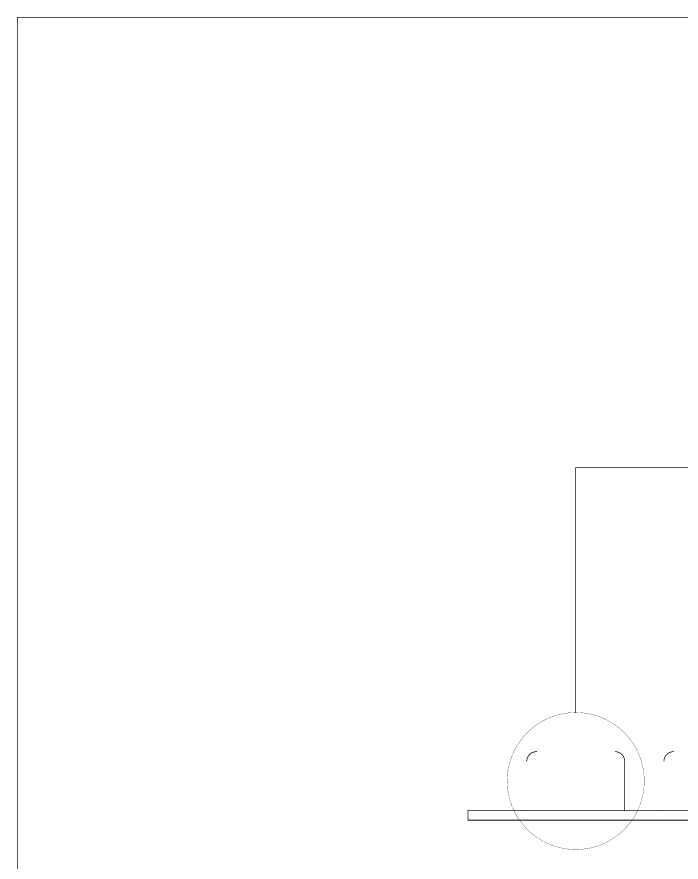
# Model space of a CAD drawing. Extents: x 0 to 200, y 0 to 200.
# Drawn here: x -0.1 to 67.8, y 113.7 to 200.1 of the extents above; entities that cross this region are included whole.
import ezdxf

# ---------------------------------------------------------------- set-up
doc = ezdxf.new("R2010")
doc.units = 0
doc.layers.get('0').update_dxf_attribs({"linetype": 'CONTINUOUS'})
doc.layers.add('gm1', color=1, linetype='CONTINUOUS')
doc.layers.add('gm2', color=1, linetype='CONTINUOUS')

# ---------------------------------------------------------------- blocks, each defined once
blk = doc.blocks.new('D10')
at = {"const_width": 0.05}
blk.add_lwpolyline([(-0.025, 0, 1), (0.025, 0, 1)], format="xyb", close=True, dxfattribs=at)
blk = doc.blocks.new('D11')
at = {"const_width": 0.025}
blk.add_lwpolyline([(-0.0125, 0, 1), (0.0125, 0, 1)], format="xyb", close=True, dxfattribs=at)

msp = doc.modelspace()

# ---------------------------------------------------------------- linework, layer by layer
at = {"layer": 'gm1', "color": 1, "const_width": 0.0762}
for points in [[(53.000106, 125.00025, 0.414214), (52.000104, 124.000248)], [(62.000124, 124.000248, 0.414214), (61.000122, 125.00025)], [(67.000134, 125.00025, 0.414214), (66.000132, 124.000248)]]:
    msp.add_lwpolyline(points, format="xyb", dxfattribs=at)
for points in [[(53.000106, 125.00025), (53.000106, 125.00025)], [(53.000106, 125.00025), (53.000106, 125.00025)], [(67.000134, 125.00025), (67.000134, 125.00025)], [(67.000134, 125.00025), (67.000134, 125.00025)], [(62.000124, 124.000248), (62.000124, 124.000248)], [(62.000124, 124.000248), (62.000124, 124.000248)], [(62.000124, 119.000238), (62.000124, 124.000248)], [(148.000296, 119.000238), (46.000092, 119.000238)], [(46.000092, 119.000238), (46.000092, 118.000236)], [(46.000092, 118.000236), (148.000296, 118.000236)]]:
    msp.add_lwpolyline(points, dxfattribs=at)
at = {"layer": 'gm2', "color": 1}
for points, const_width in [([(200.0004, 200.0004), (0, 200.0004)], 0.0762), ([(0, 200.0004), (0, 0)], 0.0762), ([(70.00014, 154.000308), (57.000114, 154.000308)], 0.0762), ([(57.000114, 154.000308), (57.000114, 129.000258)], 0.0762), ([(50.0001, 122.000244), (50.0001, 122.000244)], 0.0254), ([(64.000128, 122.000244), (64.000128, 122.000244)], 0.0254), ([(64.000128, 122.000244), (64.000128, 122.000244)], 0.0254)]:
    msp.add_lwpolyline(points, dxfattribs=dict(at, const_width=const_width))
at = {"layer": 'gm2', "color": 1, "const_width": 0.0254}
for points in [[(64.000128, 122.000244, 1), (50.0001, 122.000244)], [(50.0001, 122.000244, 1), (64.000128, 122.000244)]]:
    msp.add_lwpolyline(points, format="xyb", dxfattribs=at)

# ---------------------------------------------------------------- block references
at = {"layer": 'gm1'}
for p in [(53.000106, 125.00025), (53.000106, 125.00025), (53.000106, 125.00025), (53.000106, 125.00025), (67.000134, 125.00025), (67.000134, 125.00025), (67.000134, 125.00025), (67.000134, 125.00025), (62.000124, 124.000248), (62.000124, 124.000248), (62.000124, 124.000248), (62.000124, 124.000248), (46.000092, 119.000238), (52.000104, 119.000238), (62.000124, 119.000238), (66.000132, 119.000238), (46.000092, 118.000236)]:
    msp.add_blockref('D10', p, dxfattribs=at)
at = {"layer": 'gm2'}
for name, p in [('D10', (0, 200.0004)), ('D10', (57.000114, 154.000308)), ('D10', (57.000114, 129.000258)), ('D11', (50.0001, 122.000244)), ('D11', (50.0001, 122.000244)), ('D11', (64.000128, 122.000244)), ('D11', (64.000128, 122.000244)), ('D11', (64.000128, 122.000244)), ('D11', (64.000128, 122.000244))]:
    msp.add_blockref(name, p, dxfattribs=at)

doc.saveas('drawing.dxf')
